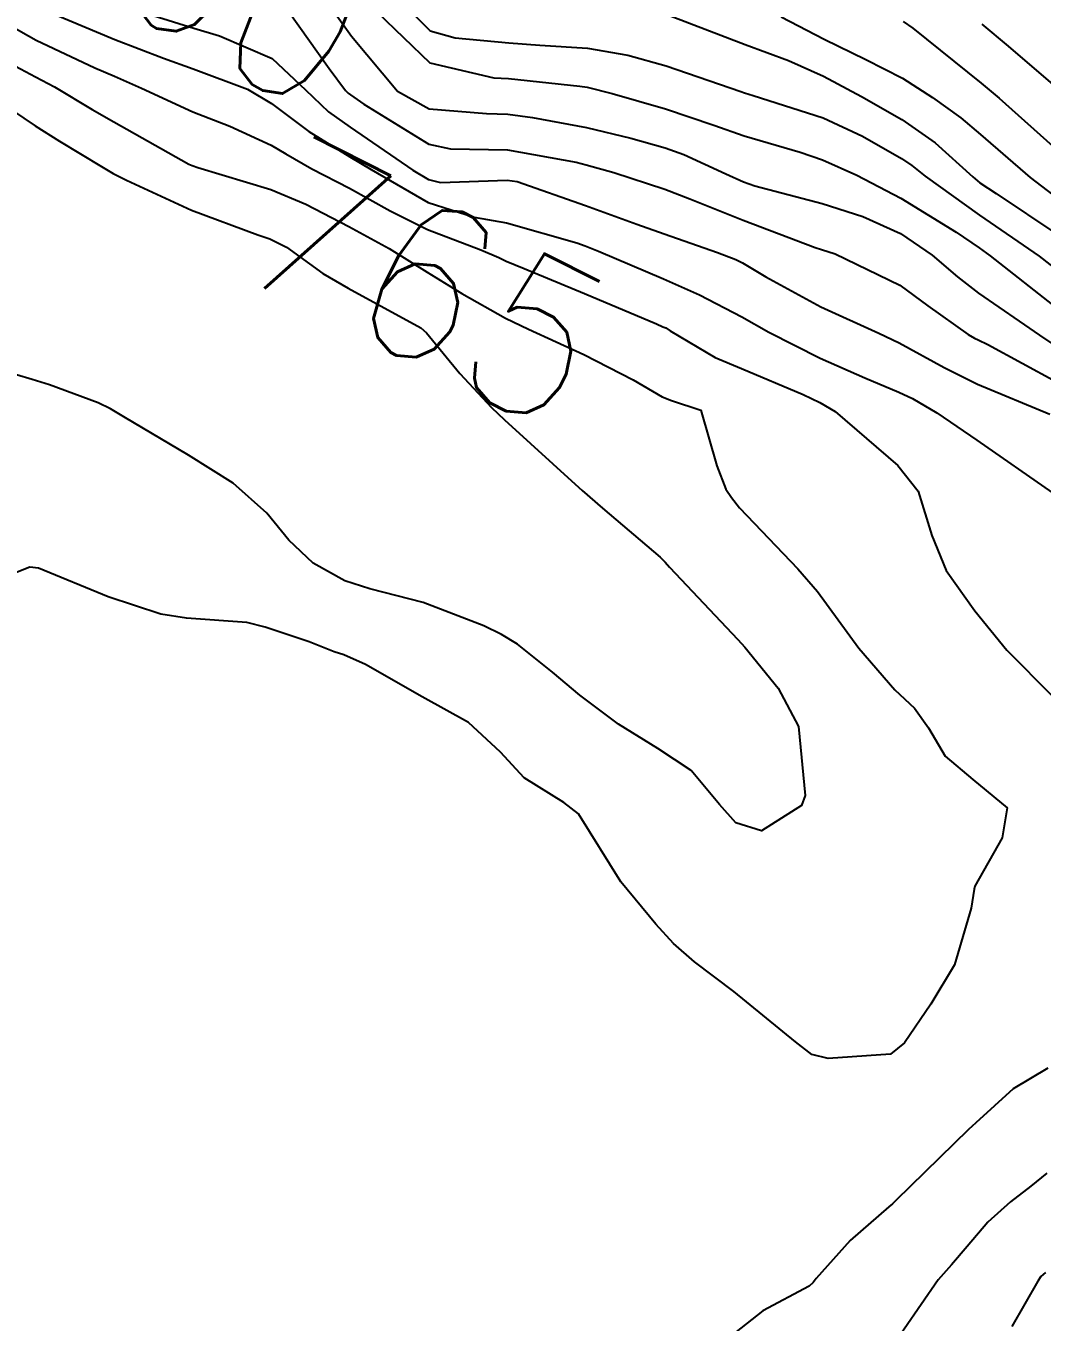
# Model space of a CAD drawing. Header units: metres. Extents: x 298520 to 308411, y 7433745 to 7450750.
# Drawn here: x 303015.24 to 303041.04, y 7440769.58 to 7440802.47 of the extents above; entities that cross this region are included whole.
import ezdxf
from ezdxf.enums import TextEntityAlignment as Align

# ---------------------------------------------------------------- set-up
doc = ezdxf.new("R2010")
doc.units = ezdxf.units.M
doc.header["$LTSCALE"] = 10
for name, color, linetype in [('Cotas', 45, 'Continuous'), ('Curvas de Nivel 1m', 11, 'Continuous'), ('Curvas de Nivel 5m', 15, 'Continuous')]:
    doc.layers.add(name, color=color, linetype=linetype)
doc.styles.add('Style-STANDARD', font='STANDARD.shx')

msp = doc.modelspace()

# ---------------------------------------------------------------- linework, layer by layer
at = {"layer": 'Curvas de Nivel 1m', "flags": 128}
for points, elevation in [([(303014.017, 7440802.945), (303015.501, 7440802.114), (303016.993, 7440801.405), (303017.487, 7440801.197), (303018.18, 7440800.893), (303019.477, 7440800.293), (303020.416, 7440799.928), (303021.469, 7440799.444), (303021.837, 7440799.225), (303022.499, 7440798.844), (303023.456, 7440798.352), (303024.487, 7440797.78), (303025.44, 7440797.31), (303026.786, 7440796.79), (303027.244, 7440796.596), (303027.43, 7440796.503), (303027.89, 7440796.313), (303029.422, 7440795.679), (303031.247, 7440794.91), (303031.414, 7440794.837), (303031.483, 7440794.808), (303031.6, 7440794.737), (303032.742, 7440794.056), (303033.404, 7440793.778), (303034.973, 7440793.119), (303035.395, 7440792.917), (303035.788, 7440792.686), (303037.373, 7440791.321), (303037.889, 7440790.662), (303038.237, 7440789.542), (303038.606, 7440788.651), (303039.328, 7440787.632), (303040.142, 7440786.632), (303041.301, 7440785.463)], 764), ([(303015.581, 7440802.929), (303017.501, 7440802.123), (303018.732, 7440801.65), (303019.49, 7440801.38), (303020.863, 7440800.866), (303021.479, 7440800.504), (303022.422, 7440799.795), (303023.466, 7440799.152), (303024.003, 7440798.825), (303025.451, 7440797.994), (303026.619, 7440797.619), (303027.443, 7440797.475), (303029.231, 7440796.967), (303029.435, 7440796.892), (303029.775, 7440796.757), (303031.426, 7440796.052), (303032.344, 7440795.648), (303033.417, 7440795.089), (303034.101, 7440794.703), (303035.406, 7440794.038), (303036.541, 7440793.539), (303037.398, 7440793.181), (303037.746, 7440793.014), (303038.367, 7440792.655), (303039.383, 7440791.957), (303041.302, 7440790.621)], 763), ([(303017.954, 7440802.896), (303019.506, 7440802.414), (303020.153, 7440802.224), (303021.495, 7440801.648), (303022.339, 7440800.847), (303022.927, 7440800.288), (303023.474, 7440799.902), (303025.061, 7440798.814), (303025.459, 7440798.576), (303025.769, 7440798.495), (303027.46, 7440798.558), (303027.715, 7440798.521), (303029.45, 7440797.917), (303030.752, 7440797.438), (303031.44, 7440797.193), (303032.8, 7440796.719), (303033.265, 7440796.547), (303033.43, 7440796.46), (303034.026, 7440796.105), (303035.419, 7440795.342), (303036.896, 7440794.675), (303037.411, 7440794.428), (303038.553, 7440793.802), (303039.4, 7440793.385), (303041.236, 7440792.622)], 762), ([(303021.901, 7440802.854), (303022.936, 7440801.394), (303023.352, 7440800.832), (303023.418, 7440800.767), (303023.482, 7440800.722), (303023.822, 7440800.484), (303025.47, 7440799.469), (303026.016, 7440799.349), (303027.468, 7440799.325), (303029.212, 7440799.016), (303029.465, 7440798.949), (303030.168, 7440798.753), (303031.457, 7440798.328), (303032.096, 7440798.088), (303033.445, 7440797.545), (303035.281, 7440796.845), (303035.434, 7440796.795), (303035.787, 7440796.686), (303037.425, 7440795.893), (303038.134, 7440795.373), (303039.163, 7440794.644), (303039.32, 7440794.549), (303039.412, 7440794.507), (303039.662, 7440794.386), (303041.401, 7440793.44)], 761), ([(303024.155, 7440802.824), (303025.494, 7440801.539), (303027.118, 7440801.156), (303027.488, 7440801.141), (303029.302, 7440800.946), (303029.485, 7440800.916), (303030.125, 7440800.754), (303031.479, 7440800.364), (303032.708, 7440799.954), (303033.473, 7440799.686), (303034.895, 7440799.269), (303035.467, 7440799.075), (303036.338, 7440798.681), (303037.454, 7440798.099), (303038.855, 7440797.236), (303039.436, 7440796.841), (303039.716, 7440796.637), (303041.42, 7440795.299)], 759), ([(303025.041, 7440802.815), (303025.506, 7440802.347), (303026.137, 7440802.167), (303027.502, 7440802.04), (303028.29, 7440801.983), (303029.5, 7440801.907), (303030.521, 7440801.726), (303031.494, 7440801.46), (303033.389, 7440800.807), (303033.484, 7440800.773), (303033.7, 7440800.708), (303035.477, 7440800.137), (303036.478, 7440799.675), (303037.467, 7440799.111), (303037.728, 7440798.929), (303038.071, 7440798.661), (303039.448, 7440797.671), (303040.965, 7440796.625), (303041.429, 7440796.268)], 758), ([(303031.58, 7440802.739), (303033.502, 7440801.996), (303034.602, 7440801.593), (303035.491, 7440801.198), (303036.457, 7440800.68), (303037.477, 7440800.093), (303038.32, 7440799.506), (303039.276, 7440798.643), (303039.461, 7440798.492), (303039.874, 7440798.218), (303041.441, 7440797.168)], 757), ([(303034.415, 7440802.701), (303035.505, 7440802.132), (303036.561, 7440801.616), (303037.49, 7440801.143), (303038.259, 7440800.658), (303038.972, 7440800.142), (303039.474, 7440799.719), (303040.737, 7440798.627), (303041.455, 7440798.073)], 756), ([(303039.511, 7440802.519), (303040.175, 7440801.961), (303041.486, 7440800.837)], 754), ([(303013.975, 7440800.945), (303015.473, 7440799.94), (303016.092, 7440799.544), (303017.157, 7440798.905), (303017.46, 7440798.729), (303017.796, 7440798.558), (303019.447, 7440797.799), (303021.131, 7440797.17), (303021.436, 7440797.065), (303021.858, 7440796.854), (303022.778, 7440796.192), (303023.423, 7440795.815), (303025.266, 7440794.811), (303025.412, 7440794.687), (303026.253, 7440793.649), (303027.062, 7440792.785), (303027.388, 7440792.479), (303029.276, 7440790.761), (303029.362, 7440790.681), (303029.88, 7440790.232), (303031.345, 7440788.995), (303031.472, 7440788.865), (303031.578, 7440788.736), (303033.316, 7440786.9), (303033.489, 7440786.708), (303034.336, 7440785.666), (303034.853, 7440784.694), (303035.022, 7440782.946), (303034.932, 7440782.693), (303033.915, 7440782.051), (303033.266, 7440782.253), (303032.85, 7440782.716), (303032.132, 7440783.578), (303031.287, 7440784.138), (303030.286, 7440784.75), (303029.3, 7440785.49), (303028.609, 7440786.073), (303027.724, 7440786.784), (303027.317, 7440787.033), (303026.862, 7440787.252), (303025.328, 7440787.841), (303023.972, 7440788.185), (303023.336, 7440788.389), (303022.537, 7440788.842), (303021.919, 7440789.421), (303021.355, 7440790.109), (303020.499, 7440790.869), (303019.373, 7440791.578), (303017.731, 7440792.553), (303017.391, 7440792.753), (303017.076, 7440792.905), (303015.84, 7440793.366), (303015.399, 7440793.5), (303014.603, 7440793.736)], 766), ([(303041.187, 7440776.022), (303040.307, 7440775.503), (303039.359, 7440774.638), (303039.262, 7440774.55), (303039.171, 7440774.469), (303037.324, 7440772.667), (303037.239, 7440772.581), (303037.15, 7440772.505), (303036.168, 7440771.649), (303035.305, 7440770.688), (303035.227, 7440770.584), (303035.121, 7440770.495), (303033.948, 7440769.869), (303033.108, 7440769.204)], 764), ([(303041.16, 7440773.359), (303040.751, 7440773.03), (303040.237, 7440772.629), (303039.659, 7440772.121), (303039.136, 7440771.501), (303038.738, 7440771.037), (303038.402, 7440770.651), (303037.104, 7440768.776)], 763), ([(303041.126, 7440770.839), (303041.007, 7440770.738), (303040.926, 7440770.622), (303040.27, 7440769.47)], 762)]:
    msp.add_lwpolyline(points, dxfattribs=dict(at, elevation=elevation))
at = {"layer": 'Curvas de Nivel 5m', "flags": 128}
for points, elevation in [([(303023.062, 7440802.837), (303023.504, 7440802.21), (303024.675, 7440800.818), (303025.478, 7440800.366), (303026.935, 7440800.246), (303027.477, 7440800.234), (303028.1, 7440800.151), (303029.474, 7440799.896), (303030.595, 7440799.626), (303031.469, 7440799.374), (303031.941, 7440799.206), (303033.01, 7440798.717), (303033.46, 7440798.519), (303033.748, 7440798.417), (303035.452, 7440797.964), (303036.489, 7440797.638), (303037.441, 7440797.202), (303038.245, 7440796.658), (303038.886, 7440796.106), (303039.423, 7440795.688), (303040.971, 7440794.624), (303041.41, 7440794.332)], 760), ([(303037.512, 7440802.58), (303037.754, 7440802.413), (303039.489, 7440801.02), (303039.949, 7440800.635), (303041.469, 7440799.276)], 755), ([(303014.977, 7440801.449), (303015.487, 7440801.183), (303015.968, 7440800.923), (303016.924, 7440800.355), (303017.474, 7440800.035), (303019.378, 7440798.967), (303019.463, 7440798.928), (303019.608, 7440798.879), (303021.455, 7440798.323), (303022.35, 7440797.946), (303023.441, 7440797.386), (303024.459, 7440796.82), (303025.427, 7440796.227), (303026.305, 7440795.68), (303027.416, 7440795.054), (303028.003, 7440794.774), (303029.407, 7440794.132), (303030.658, 7440793.489), (303031.396, 7440793.058), (303031.628, 7440792.969), (303032.375, 7440792.725), (303032.78, 7440791.311), (303033.006, 7440790.715), (303033.149, 7440790.502), (303033.358, 7440790.24), (303034.838, 7440788.695), (303035.334, 7440788.123), (303036.383, 7440786.679), (303037.302, 7440785.625), (303037.796, 7440785.161), (303038.151, 7440784.657), (303038.581, 7440783.945), (303039.28, 7440783.348), (303040.153, 7440782.631), (303040.024, 7440781.87), (303039.327, 7440780.639), (303039.31, 7440780.571), (303039.237, 7440780.085), (303038.812, 7440778.646), (303038.212, 7440777.651), (303037.547, 7440776.665), (303037.19, 7440776.38), (303035.609, 7440776.266), (303035.19, 7440776.375), (303034.774, 7440776.694), (303033.212, 7440777.974), (303032.21, 7440778.725), (303031.684, 7440779.19), (303031.232, 7440779.679), (303030.344, 7440780.749), (303029.269, 7440782.476), (303028.893, 7440782.766), (303027.892, 7440783.394), (303027.285, 7440784.042), (303026.478, 7440784.798), (303025.299, 7440785.449), (303023.861, 7440786.271), (303023.31, 7440786.511), (303023.063, 7440786.586), (303022.432, 7440786.843), (303021.318, 7440787.215), (303020.852, 7440787.333), (303019.321, 7440787.447), (303018.664, 7440787.545), (303017.329, 7440787.983), (303015.558, 7440788.709), (303015.34, 7440788.74), (303014.043, 7440788.232)], 765)]:
    msp.add_lwpolyline(points, dxfattribs=dict(at, elevation=elevation))

# ---------------------------------------------------------------- texts
at = {"layer": 'Cotas', "style": 'Style-STANDARD'}
for s, rotation, p in [('760', 329.5908, (303019.437, 7440804.214, 760)), ('765', 333.129, (303025.411, 7440795.966, 765))]:
    msp.add_text(s, height=4, rotation=rotation, dxfattribs=at).set_placement(p, align=Align.MIDDLE_CENTER)

doc.saveas('drawing.dxf')
